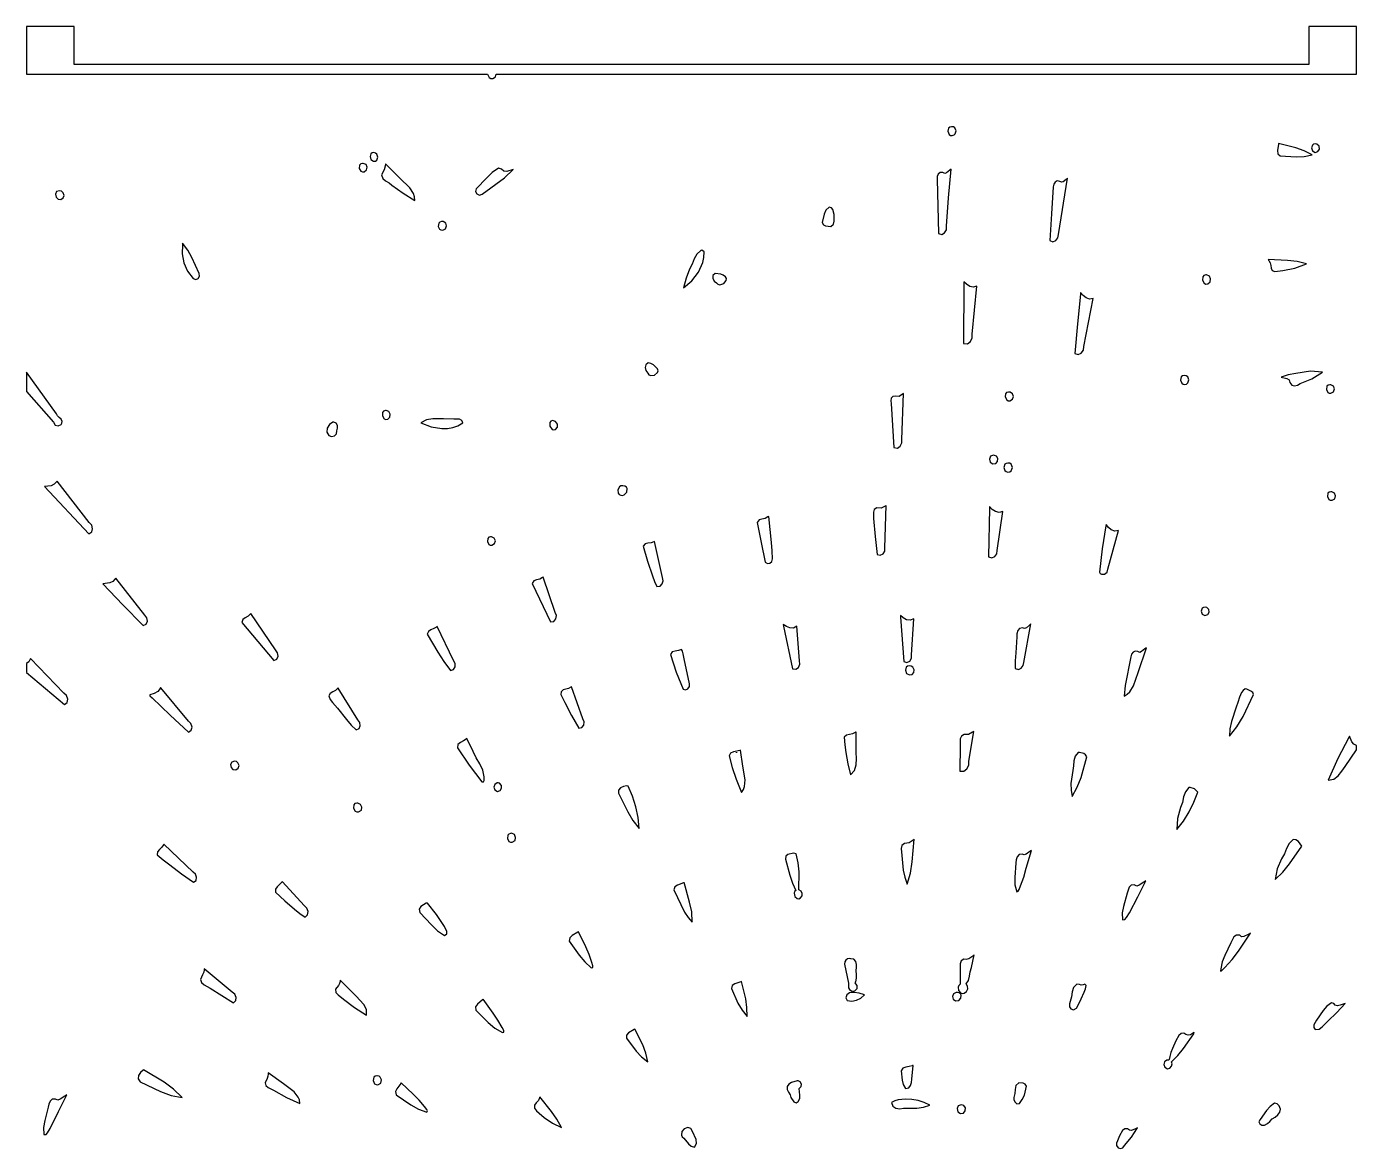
# Model space of a CAD drawing. Extents: x 0 to 14, y 0 to 21.
# Drawn here: x 0 to 14, y 9.19 to 21 of the extents above; entities that cross this region are included whole.
import ezdxf

# ---------------------------------------------------------------- set-up
doc = ezdxf.new("R2010")
doc.units = 0
doc.layers.add('Layer_1', color=7, linetype='CONTINUOUS')

msp = doc.modelspace()

# ---------------------------------------------------------------- linework, layer by layer
at = {"layer": 'Layer_1', "color": 7}
for points in [[(0.000028, 20.999986), (0.000028, 20.500032), (4.853376, 20.500032), (4.869995, 20.463613), (4.886288, 20.453364), (4.906744, 20.45285), (4.935795, 20.471173), (4.942727, 20.500032), (14.000028, 20.500032), (14.000028, 20.999986), (13.500072, 20.999986), (13.500072, 20.600023), (0.500041, 20.600023), (0.500041, 20.999986), (0.000028, 20.999986), (0.000028, 20.999986)], [(9.737485, 19.946281), (9.718251, 19.943142), (9.705535, 19.932386), (9.698189, 19.89841), (9.712502, 19.865121), (9.72686, 19.855226), (9.745528, 19.853292), (9.763947, 19.859034), (9.776506, 19.870871), (9.784666, 19.904), (9.771246, 19.935021), (9.756831, 19.944225), (9.737485, 19.946281), (9.737485, 19.946281)], [(13.178818, 19.770499), (13.178254, 19.763443), (13.178254, 19.762456), (13.167956, 19.694209), (13.1719, 19.662069), (13.197134, 19.639867), (13.36602, 19.629734), (13.450218, 19.633835), (13.533064, 19.650614), (13.449122, 19.692711), (13.361088, 19.724959), (13.178846, 19.770505), (13.178846, 19.770505), (13.178818, 19.770499)], [(13.567862, 19.765264), (13.549834, 19.762665), (13.537143, 19.75337), (13.527222, 19.72312), (13.536985, 19.69137), (13.565322, 19.674975), (13.595388, 19.684271), (13.610548, 19.710532), (13.608033, 19.740898), (13.585077, 19.762506), (13.567862, 19.765272), (13.567862, 19.765264)], [(3.655963, 19.673321), (3.638043, 19.670844), (3.62553, 19.661859), (3.615933, 19.632343), (3.625582, 19.60073), (3.652887, 19.582976), (3.672842, 19.584709), (3.686995, 19.593741), (3.698314, 19.624566), (3.687689, 19.657183), (3.674411, 19.668454), (3.655963, 19.673321), (3.655963, 19.673321)], [(3.545106, 19.560322), (3.535031, 19.559504), (3.517229, 19.553919), (3.506243, 19.541571), (3.502575, 19.507067), (3.519735, 19.476953), (3.534785, 19.470093), (3.553432, 19.47219), (3.579861, 19.491149), (3.585856, 19.520625), (3.573557, 19.547919), (3.545106, 19.560331), (3.545106, 19.560322)], [(3.780113, 19.557015), (3.778702, 19.550069), (3.777573, 19.544225), (3.763592, 19.49078), (3.737102, 19.440265), (3.750106, 19.402594), (3.779859, 19.376828), (3.815644, 19.35522), (3.846745, 19.330023), (3.963779, 19.245151), (4.087396, 19.17028), (4.084955, 19.207761), (4.074472, 19.241921), (4.035693, 19.302293), (3.931073, 19.40532), (3.780169, 19.557015), (3.780169, 19.557015), (3.780113, 19.557015)], [(4.96697, 19.50983), (4.902878, 19.463523), (4.845265, 19.408313), (4.73425, 19.293035), (4.727497, 19.264212), (4.741594, 19.238998), (4.767238, 19.226939), (4.795125, 19.237584), (5.03174, 19.407468), (5.12287, 19.497153), (5.056967, 19.476043), (5.025115, 19.476895), (4.99968, 19.499072), (4.96697, 19.509819), (4.96697, 19.50983)], [(9.733562, 19.498033), (9.720157, 19.48723), (9.685828, 19.459264), (9.665971, 19.454401), (9.644916, 19.462702), (9.616883, 19.462892), (9.596081, 19.446563), (9.585064, 19.42083), (9.586383, 19.392807), (9.598999, 18.821693), (9.634607, 18.812538), (9.665025, 18.829831), (9.683843, 18.862471), (9.684653, 18.899358), (9.70571, 19.199046), (9.733562, 19.498033), (9.733562, 19.498033)], [(10.957306, 19.40295), (10.942828, 19.390106), (10.914211, 19.365343), (10.897259, 19.36164), (10.878312, 19.368389), (10.850947, 19.375139), (10.828214, 19.363543), (10.813181, 19.340479), (10.808914, 19.312825), (10.789715, 19.030958), (10.772338, 18.748987), (10.804966, 18.736126), (10.83594, 18.748201), (10.858305, 18.776061), (10.865104, 18.810557), (10.957306, 19.40295), (10.957306, 19.40295)], [(0.34575, 19.272586), (0.315949, 19.262717), (0.304338, 19.235527), (0.310321, 19.204473), (0.333304, 19.183014), (0.362026, 19.181114), (0.38426, 19.197437), (0.39409, 19.223636), (0.3856, 19.251365), (0.36867, 19.267677), (0.34575, 19.272586), (0.34575, 19.272586)], [(8.448012, 19.098071), (8.415039, 19.06692), (8.398203, 19.025452), (8.376356, 18.9364), (8.388436, 18.912991), (8.411951, 18.901635), (8.466469, 18.897484), (8.493263, 18.919459), (8.501493, 18.952289), (8.500533, 19.023934), (8.489534, 19.074472), (8.47307, 19.092561), (8.448012, 19.098071), (8.448012, 19.098071)], [(4.377464, 18.948583), (4.367982, 18.948583), (4.351112, 18.942207), (4.339991, 18.929961), (4.334051, 18.896848), (4.348273, 18.867223), (4.362354, 18.859337), (4.380766, 18.859065), (4.409305, 18.873051), (4.420884, 18.901822), (4.413921, 18.931249), (4.386834, 18.947203), (4.377464, 18.948642), (4.377464, 18.948583)], [(1.642392, 18.719441), (1.640981, 18.702356), (1.638325, 18.606547), (1.656881, 18.512177), (1.695349, 18.424234), (1.752431, 18.347704), (1.780334, 18.339622), (1.805436, 18.350125), (1.819895, 18.372963), (1.815874, 18.401888), (1.740803, 18.569071), (1.697362, 18.648044), (1.642364, 18.719441), (1.642392, 18.719441)], [(7.107118, 18.645248), (7.097155, 18.644796), (7.054877, 18.605299), (7.027792, 18.554248), (7.005882, 18.499165), (6.97913, 18.447571), (6.942804, 18.350586), (6.917126, 18.250182), (7.002171, 18.324353), (7.072856, 18.413708), (7.119389, 18.515723), (7.13054, 18.570689), (7.131981, 18.627874), (7.107118, 18.645237), (7.107118, 18.645248)], [(13.072533, 18.549117), (13.075751, 18.542832), (13.078008, 18.538204), (13.092492, 18.514376), (13.097972, 18.48692), (13.102579, 18.458964), (13.114443, 18.433638), (13.140005, 18.423559), (13.168693, 18.424202), (13.226881, 18.431888), (13.353369, 18.457368), (13.473825, 18.50305), (13.375627, 18.528069), (13.275169, 18.539697), (13.072533, 18.549132), (13.072533, 18.549117)], [(7.249612, 18.400841), (7.225255, 18.380754), (7.223054, 18.351101), (7.23711, 18.321526), (7.261521, 18.301676), (7.278342, 18.287304), (7.298628, 18.282289), (7.339979, 18.294545), (7.366344, 18.326875), (7.367897, 18.346952), (7.358493, 18.367711), (7.334777, 18.384321), (7.307365, 18.393886), (7.249612, 18.400841), (7.249612, 18.400841)], [(12.423479, 18.386509), (12.41329, 18.386114), (12.393421, 18.380547), (12.381617, 18.367663), (12.378955, 18.331042), (12.398808, 18.298447), (12.415149, 18.290596), (12.434683, 18.292075), (12.460039, 18.314099), (12.465297, 18.345037), (12.452447, 18.373099), (12.423479, 18.386498), (12.423479, 18.386509)], [(9.867392, 18.31441), (9.867392, 18.297928), (9.863638, 17.663202), (9.904405, 17.662364), (9.936508, 17.685435), (9.954832, 17.722345), (9.95426, 17.763027), (10.004157, 18.268162), (9.966337, 18.25701), (9.929435, 18.265838), (9.895703, 18.287389), (9.867392, 18.31441), (9.867392, 18.31441)], [(11.096893, 18.199701), (11.095482, 18.182889), (11.064558, 17.870642), (11.036046, 17.558196), (11.071919, 17.547341), (11.103998, 17.562774), (11.125779, 17.594205), (11.13076, 17.631342), (11.227985, 18.138572), (11.189024, 18.131148), (11.153341, 18.144187), (11.122214, 18.169701), (11.096921, 18.199701), (11.096921, 18.199701), (11.096893, 18.199701)], [(0.000028, 17.361357), (0.000028, 17.158456), (0.281714, 16.835001), (0.299957, 16.806359), (0.33262, 16.799158), (0.362732, 16.81229), (0.371529, 16.826135), (0.373324, 16.844648), (0.363292, 16.867511), (0.344611, 16.884659), (0.325703, 16.901757), (0.314988, 16.924466), (0.000028, 17.361357), (0.000028, 17.361357)], [(6.544508, 17.459751), (6.518005, 17.441389), (6.511872, 17.411724), (6.520667, 17.379296), (6.538948, 17.352648), (6.552333, 17.33536), (6.570716, 17.326794), (6.612223, 17.331543), (6.642973, 17.358323), (6.647908, 17.377297), (6.642467, 17.398565), (6.598504, 17.439211), (6.573474, 17.454879), (6.544508, 17.459751), (6.544508, 17.459751)], [(13.516328, 17.373097), (13.360672, 17.348458), (13.28316, 17.333204), (13.207746, 17.309324), (13.268184, 17.296781), (13.292328, 17.281397), (13.300682, 17.252659), (13.319274, 17.227027), (13.348688, 17.220086), (13.381192, 17.22669), (13.409055, 17.241689), (13.532273, 17.291731), (13.643723, 17.363948), (13.516328, 17.373097), (13.516328, 17.373097)], [(12.188896, 17.327679), (12.169659, 17.324069), (12.156719, 17.313227), (12.148485, 17.279544), (12.161698, 17.246033), (12.175567, 17.235405), (12.193863, 17.232096), (12.213034, 17.237356), (12.226527, 17.248918), (12.236528, 17.282164), (12.223954, 17.314273), (12.20923, 17.324412), (12.188896, 17.327679), (12.188896, 17.327679)], [(13.729321, 17.230719), (13.718963, 17.230268), (13.701179, 17.225242), (13.689674, 17.213675), (13.683996, 17.180417), (13.698913, 17.149499), (13.713152, 17.140855), (13.731409, 17.139923), (13.760608, 17.156797), (13.768892, 17.186894), (13.75794, 17.216202), (13.729434, 17.230708), (13.729434, 17.230708), (13.729321, 17.230719)], [(9.232448, 17.138447), (9.220708, 17.129627), (9.186347, 17.107131), (9.144875, 17.110388), (9.118385, 17.106805), (9.103388, 17.08735), (9.098107, 17.060273), (9.100764, 17.033827), (9.130792, 16.568931), (9.16783, 16.563473), (9.197142, 16.583535), (9.213882, 16.617903), (9.213201, 16.655361), (9.232448, 17.138447), (9.232448, 17.138447)], [(10.345138, 17.152778), (10.336248, 17.152496), (10.317757, 17.147565), (10.306184, 17.135784), (10.301623, 17.101726), (10.318234, 17.070439), (10.333125, 17.062121), (10.351685, 17.062041), (10.378938, 17.07728), (10.388395, 17.105643), (10.380062, 17.134515), (10.353943, 17.151282), (10.345194, 17.152608), (10.345194, 17.152608), (10.345138, 17.152778)], [(3.786942, 16.95941), (3.777573, 16.958592), (3.758516, 16.952269), (3.747365, 16.938663), (3.745632, 16.901323), (3.766071, 16.870018), (3.782636, 16.863955), (3.80238, 16.868193), (3.82357, 16.890292), (3.826824, 16.92056), (3.813997, 16.947452), (3.786942, 16.959419), (3.786942, 16.95941)], [(3.232799, 16.836158), (3.22326, 16.835453), (3.18944, 16.810133), (3.166061, 16.773095), (3.161276, 16.732427), (3.183241, 16.696218), (3.211512, 16.68415), (3.2405, 16.691932), (3.261588, 16.713776), (3.266158, 16.743897), (3.273038, 16.772194), (3.271418, 16.802285), (3.258827, 16.826249), (3.232799, 16.83617), (3.232799, 16.836158)], [(4.388217, 16.872706), (4.277755, 16.872424), (4.209927, 16.861237), (4.149908, 16.828327), (4.257892, 16.787883), (4.372917, 16.768845), (4.430524, 16.769931), (4.486835, 16.779463), (4.540834, 16.798471), (4.591502, 16.827988), (4.581494, 16.855206), (4.557286, 16.866325), (4.498622, 16.869274), (4.388217, 16.872692), (4.388217, 16.872706)], [(5.538301, 16.85402), (5.518674, 16.846125), (5.507835, 16.83141), (5.508399, 16.792814), (5.53176, 16.760815), (5.549416, 16.754347), (5.569684, 16.757997), (5.589601, 16.783199), (5.587626, 16.816103), (5.568834, 16.843959), (5.538301, 16.85402), (5.538301, 16.85402)], [(10.17778, 16.490383), (10.147344, 16.478052), (10.136942, 16.448664), (10.145379, 16.416737), (10.171458, 16.396786), (10.202334, 16.400246), (10.222248, 16.422582), (10.226398, 16.452677), (10.209982, 16.479413), (10.17778, 16.490383), (10.17778, 16.490383)], [(10.32987, 16.406046), (10.311117, 16.403066), (10.298125, 16.392961), (10.288679, 16.36056), (10.30004, 16.327213), (10.313057, 16.315927), (10.330716, 16.311293), (10.352015, 16.314261), (10.367108, 16.324899), (10.37886, 16.358916), (10.366328, 16.39281), (10.351067, 16.403293), (10.32987, 16.406046), (10.32987, 16.406046)], [(0.320407, 16.214829), (0.31544, 16.209868), (0.314875, 16.209332), (0.290619, 16.183696), (0.259193, 16.167973), (0.187932, 16.158402), (0.653542, 15.660542), (0.685514, 15.680433), (0.694986, 15.714897), (0.685451, 15.752102), (0.6604, 15.780213), (0.320407, 16.214846), (0.320407, 16.214829)], [(6.275888, 16.167481), (6.257458, 16.165103), (6.242218, 16.15548), (6.224009, 16.123234), (6.22666, 16.088224), (6.237495, 16.075145), (6.255568, 16.06793), (6.27491, 16.065983), (6.292758, 16.072265), (6.319026, 16.101048), (6.324466, 16.137347), (6.31628, 16.153023), (6.299172, 16.16423), (6.275888, 16.167481), (6.275888, 16.167481)], [(13.74013, 16.103814), (13.730026, 16.103814), (13.711663, 16.099124), (13.699956, 16.087473), (13.694671, 16.053478), (13.7105, 16.022218), (13.725185, 16.013984), (13.743771, 16.014079), (13.773106, 16.031093), (13.780527, 16.060473), (13.768659, 16.089105), (13.74013, 16.103871), (13.74013, 16.103814)], [(9.050669, 15.960279), (9.044658, 15.956585), (9.039183, 15.953223), (8.99795, 15.931247), (8.950791, 15.934481), (8.924258, 15.918464), (8.915206, 15.889426), (8.917658, 15.824129), (8.933589, 15.632851), (8.955617, 15.443846), (8.987854, 15.434901), (9.016344, 15.450022), (9.034388, 15.479308), (9.035288, 15.512858), (9.050669, 15.960279), (9.050669, 15.960279)], [(7.813012, 15.843806), (7.806944, 15.840278), (7.803981, 15.838556), (7.775733, 15.822761), (7.741959, 15.81683), (7.711291, 15.807306), (7.692362, 15.780735), (7.731725, 15.570931), (7.777311, 15.36308), (7.799752, 15.347838), (7.824826, 15.352446), (7.845418, 15.370776), (7.854414, 15.396704), (7.849736, 15.483355), (7.842222, 15.570225), (7.813012, 15.843794), (7.813012, 15.843806)], [(10.138805, 15.947105), (10.138805, 15.929686), (10.127573, 15.418655), (10.161547, 15.408335), (10.192272, 15.422559), (10.213218, 15.451933), (10.217856, 15.48706), (10.277376, 15.895069), (10.237905, 15.88419), (10.200428, 15.894543), (10.166783, 15.918167), (10.138805, 15.947105), (10.138805, 15.947105)], [(11.364835, 15.759912), (11.362295, 15.743761), (11.324604, 15.501949), (11.295211, 15.259022), (11.304093, 15.243624), (11.3172, 15.235413), (11.348886, 15.237124), (11.375868, 15.257294), (11.383744, 15.289064), (11.494206, 15.697349), (11.455295, 15.690328), (11.419667, 15.703367), (11.388966, 15.729039), (11.364835, 15.759912), (11.364835, 15.759912)], [(4.895257, 15.630708), (4.885295, 15.630257), (4.867572, 15.625074), (4.856264, 15.613457), (4.851213, 15.580455), (4.866773, 15.550319), (4.881229, 15.542284), (4.899575, 15.542116), (4.927599, 15.559205), (4.934807, 15.588529), (4.92332, 15.616793), (4.895257, 15.630697), (4.895257, 15.630708)], [(6.611648, 15.580382), (6.60496, 15.578068), (6.604113, 15.577729), (6.574569, 15.56718), (6.541199, 15.563463), (6.511077, 15.55485), (6.49128, 15.529608), (6.53766, 15.373432), (6.590115, 15.218887), (6.610692, 15.16068), (6.63527, 15.106438), (6.669363, 15.109271), (6.692025, 15.133152), (6.700739, 15.167213), (6.692985, 15.200587), (6.611676, 15.580374), (6.611676, 15.580374), (6.611648, 15.580382)], [(0.937994, 15.194144), (0.933252, 15.188909), (0.932406, 15.187978), (0.907995, 15.160024), (0.875422, 15.143595), (0.801398, 15.135281), (1.013234, 14.915107), (1.227526, 14.69734), (1.259513, 14.711785), (1.272138, 14.742733), (1.266824, 14.778008), (1.244995, 14.805434), (0.93805, 15.19415), (0.93805, 15.19415), (0.937994, 15.194144)], [(5.439325, 15.203847), (5.432975, 15.20065), (5.432129, 15.200198), (5.403159, 15.185519), (5.369366, 15.177678), (5.339685, 15.165277), (5.32305, 15.136918), (5.516231, 14.733978), (5.55126, 14.739442), (5.572481, 14.765725), (5.578108, 14.801297), (5.566354, 14.83463), (5.439297, 15.203836), (5.439325, 15.203847)], [(12.408069, 14.889322), (12.389942, 14.887189), (12.377169, 14.878128), (12.367154, 14.847947), (12.376962, 14.816225), (12.405529, 14.80041), (12.434732, 14.810231), (12.449627, 14.835876), (12.447185, 14.865202), (12.424382, 14.886071), (12.408069, 14.889322), (12.408069, 14.889322)], [(2.361382, 14.821744), (2.356245, 14.816949), (2.355398, 14.816187), (2.331704, 14.793762), (2.301353, 14.77751), (2.275277, 14.758313), (2.26441, 14.727055), (2.602286, 14.326156), (2.634451, 14.342023), (2.647386, 14.373718), (2.642625, 14.409785), (2.621703, 14.438768), (2.36141, 14.821752), (2.36141, 14.821752), (2.361382, 14.821744)], [(7.965468, 14.706097), (7.969052, 14.689342), (8.063428, 14.23933), (8.09839, 14.235535), (8.12534, 14.255396), (8.13958, 14.28817), (8.13641, 14.323113), (8.110615, 14.689285), (8.075573, 14.669529), (8.036909, 14.66998), (7.998811, 14.684287), (7.965468, 14.706097), (7.965468, 14.706097)], [(9.198779, 14.80168), (9.199908, 14.785199), (9.234283, 14.315838), (9.268097, 14.306208), (9.297698, 14.321747), (9.31642, 14.352177), (9.317595, 14.38722), (9.340681, 14.76596), (9.303221, 14.751914), (9.265013, 14.757514), (9.229171, 14.776267), (9.198808, 14.80168), (9.198808, 14.80168), (9.198779, 14.80168)], [(10.573343, 14.713486), (10.558667, 14.700916), (10.525644, 14.671299), (10.506236, 14.664345), (10.48464, 14.67082), (10.453029, 14.666285), (10.434038, 14.642705), (10.425038, 14.610031), (10.423398, 14.578217), (10.412959, 14.409181), (10.40744, 14.324967), (10.408976, 14.242305), (10.441413, 14.232124), (10.471277, 14.245529), (10.492146, 14.273527), (10.497594, 14.307128), (10.573343, 14.713486), (10.573343, 14.713486)], [(4.322233, 14.684601), (4.316391, 14.680799), (4.315827, 14.680347), (4.315545, 14.680347), (4.288475, 14.663773), (4.256426, 14.651463), (4.229701, 14.63473), (4.218601, 14.604884), (4.271991, 14.509737), (4.330926, 14.416535), (4.394348, 14.316164), (4.461962, 14.221623), (4.49415, 14.233116), (4.510257, 14.261882), (4.510499, 14.297005), (4.495094, 14.32757), (4.322233, 14.684589), (4.322233, 14.684601)], [(6.894237, 14.442894), (6.893391, 14.442555), (6.863061, 14.43133), (6.828317, 14.427439), (6.797776, 14.417973), (6.78005, 14.390023), (6.839963, 14.205676), (6.911792, 14.026331), (6.93848, 14.017915), (6.962588, 14.029244), (6.97778, 14.052842), (6.977719, 14.081232), (6.923701, 14.344218), (6.912508, 14.399588), (6.906021, 14.426067), (6.894266, 14.442886), (6.894266, 14.442886), (6.894237, 14.442894)], [(11.790539, 14.462791), (11.772787, 14.45006), (11.737368, 14.422459), (11.719034, 14.413699), (11.699071, 14.421617), (11.671964, 14.427187), (11.648161, 14.416555), (11.631392, 14.395073), (11.625382, 14.368094), (11.565015, 14.066192), (11.55477, 13.952917), (11.588156, 13.972115), (11.614887, 13.997188), (11.653093, 14.060078), (11.701441, 14.202672), (11.790539, 14.462791), (11.790539, 14.462791)], [(0.042362, 14.347808), (0.038552, 14.341966), (0.037423, 14.340357), (0.022288, 14.315401), (0, 14.294936), (0, 14.200623), (0.398159, 13.863941), (0.427622, 13.887016), (0.433373, 13.922101), (0.420106, 13.95794), (0.392515, 13.983281), (0.042333, 14.347799), (0.042362, 14.347808)], [(9.292308, 14.270253), (9.273638, 14.266932), (9.260854, 14.256802), (9.251939, 14.22489), (9.263562, 14.192067), (9.293719, 14.175884), (9.322082, 14.182043), (9.340007, 14.203155), (9.34384, 14.230724), (9.329928, 14.256252), (9.312772, 14.267621), (9.292336, 14.270253), (9.292308, 14.270253)], [(1.411365, 14.040341), (1.407019, 14.034883), (1.406172, 14.033613), (1.406172, 14.033613), (1.381192, 14.002732), (1.34366, 13.981359), (1.296815, 13.967156), (1.296634, 13.954624), (1.320941, 13.934395), (1.510425, 13.751491), (1.702872, 13.571807), (1.73382, 13.592835), (1.741727, 13.62741), (1.730701, 13.663976), (1.704848, 13.690978), (1.411591, 14.040338), (1.411365, 14.040341)], [(3.278378, 14.037519), (3.273157, 14.032777), (3.27231, 14.031902), (3.250948, 14.010484), (3.222953, 13.996486), (3.197376, 13.981069), (3.183269, 13.955395), (3.194829, 13.917766), (3.219425, 13.886468), (3.272621, 13.825637), (3.367165, 13.706253), (3.416504, 13.648551), (3.470176, 13.596939), (3.501067, 13.611287), (3.512855, 13.641677), (3.507911, 13.67668), (3.488605, 13.704866), (3.278519, 14.037524), (3.278519, 14.037524), (3.278378, 14.037519)], [(5.736872, 14.051971), (5.730748, 14.04872), (5.729619, 14.048184), (5.704883, 14.033743), (5.676067, 14.026525), (5.648204, 14.017416), (5.626326, 13.997305), (5.625803, 13.968429), (5.638377, 13.9408), (5.667276, 13.885906), (5.735542, 13.747965), (5.812508, 13.616691), (5.845959, 13.622223), (5.864871, 13.648575), (5.868431, 13.683611), (5.855829, 13.715195), (5.7369, 14.051985), (5.7369, 14.051985), (5.736872, 14.051971)], [(5.692987, 14.012714), (5.692987, 14.012714), (5.692987, 14.012714)], [(12.830217, 14.028202), (12.806337, 14.012638), (12.789004, 13.992361), (12.767589, 13.942258), (12.753196, 13.887075), (12.733048, 13.835995), (12.68331, 13.686376), (12.668322, 13.609109), (12.663226, 13.530399), (12.741839, 13.630535), (12.807075, 13.739654), (12.91621, 13.969664), (12.908437, 13.991881), (12.889219, 14.004766), (12.846163, 14.026385), (12.830217, 14.028219), (12.830217, 14.028202)], [(9.971419, 13.581388), (9.958239, 13.573009), (9.917832, 13.548787), (9.872133, 13.547654), (9.842151, 13.532521), (9.829465, 13.502533), (9.82805, 13.433112), (9.82472, 13.161693), (9.867126, 13.161802), (9.899953, 13.186405), (9.91916, 13.22511), (9.920704, 13.267526), (9.971419, 13.581388), (9.971419, 13.581388)], [(4.633666, 13.506258), (4.627936, 13.502123), (4.62709, 13.501474), (4.599092, 13.482061), (4.566722, 13.465317), (4.541635, 13.443735), (4.53548, 13.409806), (4.658529, 13.225235), (4.793855, 13.050029), (4.809336, 13.05086), (4.815491, 13.065272), (4.817166, 13.101788), (4.801748, 13.17344), (4.770381, 13.239665), (4.733712, 13.304145), (4.702387, 13.37056), (4.633778, 13.506269), (4.633778, 13.506269), (4.633666, 13.506258)], [(8.732943, 13.574939), (8.72665, 13.571742), (8.722783, 13.569823), (8.694715, 13.555105), (8.661852, 13.550276), (8.630851, 13.543066), (8.60837, 13.521204), (8.613726, 13.439742), (8.626066, 13.35788), (8.64562, 13.239504), (8.673451, 13.122842), (8.715398, 13.171104), (8.73325, 13.231354), (8.73628, 13.296728), (8.733762, 13.36036), (8.732915, 13.574948), (8.732943, 13.574939)], [(13.926594, 13.532936), (13.919002, 13.517778), (13.805757, 13.296081), (13.702482, 13.06975), (13.761743, 13.080205), (13.809479, 13.114847), (13.848103, 13.162935), (13.880028, 13.213726), (14.000028, 13.386367), (14.000028, 13.433222), (13.972588, 13.44803), (13.951363, 13.472397), (13.926594, 13.532936), (13.926594, 13.532936)], [(7.515973, 13.382676), (7.509228, 13.380531), (7.508099, 13.380192), (7.441819, 13.365692), (7.412071, 13.352869), (7.395097, 13.324685), (7.429006, 13.200691), (7.468588, 13.07752), (7.525738, 12.939827), (7.546382, 12.970153), (7.558588, 13.00282), (7.563852, 13.07274), (7.541006, 13.21389), (7.516001, 13.382673), (7.516001, 13.382673), (7.515973, 13.382676)], [(7.472652, 13.361729), (7.473371, 13.356357), (7.472652, 13.361729), (7.472652, 13.361729)], [(11.084193, 13.358698), (11.070929, 13.358105), (11.038594, 13.319773), (11.026814, 13.270749), (11.022649, 13.217985), (11.013158, 13.168432), (10.995304, 13.031593), (10.996517, 12.962762), (11.007739, 12.894643), (11.060353, 12.993374), (11.102643, 13.096973), (11.161437, 13.312464), (11.149602, 13.333308), (11.130975, 13.347584), (11.084193, 13.358712), (11.084193, 13.358698)], [(2.188125, 13.267803), (2.159836, 13.257998), (2.147863, 13.232599), (2.152141, 13.203153), (2.172603, 13.181206), (2.202622, 13.176086), (2.226575, 13.193121), (2.236742, 13.221465), (2.225407, 13.250274), (2.208925, 13.263661), (2.188125, 13.267803), (2.188125, 13.267803)], [(4.953423, 13.039324), (4.928242, 13.024166), (4.920548, 12.994675), (4.930131, 12.965074), (4.956782, 12.949586), (4.986272, 12.957855), (5.001465, 12.982835), (4.999882, 13.012578), (4.979049, 13.035133), (4.963132, 13.039101), (4.953423, 13.039383), (4.953423, 13.039324)], [(6.315682, 13.008895), (6.283661, 13.001446), (6.25209, 12.98651), (6.231346, 12.963019), (6.231805, 12.929906), (6.328474, 12.735814), (6.383007, 12.642529), (6.450584, 12.557836), (6.440146, 12.673669), (6.415592, 12.787497), (6.379508, 12.898198), (6.334478, 13.00465), (6.315682, 13.008895), (6.315682, 13.008895)], [(12.250081, 12.991146), (12.236732, 12.99061), (12.20044, 12.945795), (12.181346, 12.891467), (12.167501, 12.834043), (12.146957, 12.779936), (12.116985, 12.665786), (12.110551, 12.54815), (12.180151, 12.637732), (12.239657, 12.734783), (12.289347, 12.83691), (12.329499, 12.941717), (12.295653, 12.975909), (12.250081, 12.991163), (12.250081, 12.991146)], [(3.486094, 12.827214), (3.47568, 12.827214), (3.456763, 12.821411), (3.445301, 12.8089), (3.442007, 12.77379), (3.46034, 12.741951), (3.475911, 12.733531), (3.494842, 12.733454), (3.524912, 12.753202), (3.530907, 12.78381), (3.516682, 12.812707), (3.486094, 12.827324), (3.486094, 12.827214)], [(5.104836, 12.509107), (5.094139, 12.508233), (5.076345, 12.501562), (5.065302, 12.488701), (5.061472, 12.453956), (5.078661, 12.423088), (5.093891, 12.415074), (5.112879, 12.41519), (5.142158, 12.434385), (5.148714, 12.465841), (5.135342, 12.495453), (5.104836, 12.509116), (5.104836, 12.509107)], [(1.445824, 12.393631), (1.441732, 12.387899), (1.441168, 12.387193), (1.42294, 12.361398), (1.397494, 12.339217), (1.377446, 12.315158), (1.37541, 12.283728), (1.438437, 12.228171), (1.506587, 12.176463), (1.63019, 12.080941), (1.756608, 11.993019), (1.783612, 12.013534), (1.789448, 12.045676), (1.777805, 12.078471), (1.752374, 12.100946), (1.445796, 12.393642), (1.445824, 12.393631)], [(9.345789, 12.446051), (9.332214, 12.436128), (9.291458, 12.407667), (9.242637, 12.401347), (9.215082, 12.380688), (9.207066, 12.348089), (9.212665, 12.276551), (9.228984, 12.122346), (9.245994, 12.046864), (9.272185, 11.973879), (9.304879, 12.089194), (9.321581, 12.207603), (9.345789, 12.446051), (9.345789, 12.446051)], [(10.581104, 12.329524), (10.563521, 12.317563), (10.52492, 12.290333), (10.503514, 12.283683), (10.480689, 12.289891), (10.44845, 12.286178), (10.428323, 12.262924), (10.418229, 12.23014), (10.416088, 12.197839), (10.404267, 12.043953), (10.404909, 11.967357), (10.423624, 11.893843), (10.439215, 11.901345), (10.448533, 11.91809), (10.464405, 11.954642), (10.497955, 12.04696), (10.524924, 12.141338), (10.581104, 12.329524), (10.581104, 12.329524)], [(13.332658, 12.443736), (13.292087, 12.400889), (13.265206, 12.348375), (13.241987, 12.29305), (13.212403, 12.24177), (13.166746, 12.135328), (13.144161, 12.021947), (13.226268, 12.099423), (13.297034, 12.18706), (13.42565, 12.372851), (13.389822, 12.424231), (13.362991, 12.440051), (13.332658, 12.443736), (13.332658, 12.443736)], [(8.074011, 12.300088), (8.014081, 12.286154), (7.992675, 12.267249), (7.989626, 12.237141), (8.03565, 12.068414), (8.063548, 11.985829), (8.099157, 11.908064), (8.085808, 11.895667), (8.080313, 11.8796), (8.088235, 11.845194), (8.113619, 11.822325), (8.129952, 11.820678), (8.147163, 11.828469), (8.164948, 11.849126), (8.166463, 11.876484), (8.153961, 11.901083), (8.129693, 11.913466), (8.132586, 12.104134), (8.121692, 12.198769), (8.100596, 12.291105), (8.074011, 12.300088), (8.074011, 12.300088)], [(2.690453, 12.00111), (2.685994, 11.995652), (2.685429, 11.994834), (2.638344, 11.946635), (2.619631, 11.920427), (2.619812, 11.887787), (2.718308, 11.797564), (2.821291, 11.711124), (2.87552, 11.666211), (2.931104, 11.627558), (2.958712, 11.650434), (2.963563, 11.684484), (2.950554, 11.719218), (2.924584, 11.744141), (2.690481, 12.001119), (2.690481, 12.001119), (2.690453, 12.00111)], [(6.923955, 11.992071), (6.917662, 11.988983), (6.916251, 11.988278), (6.851177, 11.962837), (6.823453, 11.944617), (6.812393, 11.912927), (6.926608, 11.678494), (6.964193, 11.624077), (7.008086, 11.574591), (7.002164, 11.681316), (6.980647, 11.785738), (6.923955, 11.992082), (6.923955, 11.992082), (6.923955, 11.992071)], [(11.78354, 12.009873), (11.761103, 11.995819), (11.713009, 11.962712), (11.687725, 11.954191), (11.661422, 11.965336), (11.62896, 11.963641), (11.606551, 11.941278), (11.586097, 11.877308), (11.547411, 11.740134), (11.535186, 11.670358), (11.536793, 11.599274), (11.563101, 11.601975), (11.580929, 11.621705), (11.610396, 11.670436), (11.69754, 11.839821), (11.78354, 12.009873), (11.78354, 12.009873)], [(4.210558, 11.775276), (4.207228, 11.774401), (4.148998, 11.737772), (4.132925, 11.70998), (4.139325, 11.677003), (4.26206, 11.544996), (4.326305, 11.482522), (4.400014, 11.43353), (4.422501, 11.449729), (4.425096, 11.475422), (4.400014, 11.52663), (4.316275, 11.654184), (4.221508, 11.773024), (4.210558, 11.775282), (4.210558, 11.775276)], [(5.809403, 11.473431), (5.803731, 11.469296), (5.80232, 11.468365), (5.742407, 11.431836), (5.71821, 11.409299), (5.712912, 11.375319), (5.818219, 11.225194), (5.876698, 11.15494), (5.944926, 11.094367), (5.960377, 11.097577), (5.962146, 11.112613), (5.952038, 11.147667), (5.923454, 11.231923), (5.886662, 11.312905), (5.809432, 11.473437), (5.809403, 11.473431)], [(12.885674, 11.457776), (12.861713, 11.445485), (12.815203, 11.42122), (12.791586, 11.418852), (12.771318, 11.435012), (12.73793, 11.437673), (12.711314, 11.418515), (12.676942, 11.357731), (12.614342, 11.223631), (12.588332, 11.1546), (12.573818, 11.081738), (12.569234, 11.057262), (12.579773, 11.060576), (12.615192, 11.095298), (12.690848, 11.179556), (12.759175, 11.26977), (12.885674, 11.457776), (12.885674, 11.457776)], [(9.976414, 11.229077), (9.961005, 11.217337), (9.918104, 11.187161), (9.892691, 11.182382), (9.865529, 11.185753), (9.837409, 11.166614), (9.82804, 11.135037), (9.829348, 11.064705), (9.828364, 10.991452), (9.829348, 10.920893), (9.814144, 10.90809), (9.806421, 10.891096), (9.810136, 10.853534), (9.833928, 10.826198), (9.851301, 10.821986), (9.87123, 10.827077), (9.896363, 10.843731), (9.907866, 10.871308), (9.90604, 10.900816), (9.891183, 10.923264), (9.916855, 10.961231), (9.928426, 11.005652), (9.935367, 11.052287), (9.947148, 11.096896), (9.976668, 11.229077), (9.976414, 11.229077)], [(1.870202, 11.084052), (1.868791, 11.077163), (1.867944, 11.072421), (1.865093, 11.045932), (1.853519, 11.020871), (1.830522, 10.969345), (1.842798, 10.937246), (1.869532, 10.914375), (1.932206, 10.87812), (2.177457, 10.723888), (2.203587, 10.747824), (2.207062, 10.781484), (2.192547, 10.814431), (2.164701, 10.836227), (1.870315, 11.084052), (1.870315, 11.084052), (1.870202, 11.084052)], [(8.66569, 11.190822), (8.643663, 11.186511), (8.625558, 11.174251), (8.613739, 11.155752), (8.610572, 11.132724), (8.652792, 10.93065), (8.654574, 10.898338), (8.654296, 10.881847), (8.66171, 10.865606), (8.688898, 10.84676), (8.721157, 10.851596), (8.744669, 10.873787), (8.745615, 10.907002), (8.729225, 10.926205), (8.723398, 10.934303), (8.729641, 10.945091), (8.737529, 10.982734), (8.735505, 11.021348), (8.732666, 11.060185), (8.738108, 11.098496), (8.737738, 11.129709), (8.72914, 11.160534), (8.710287, 11.18298), (8.679152, 11.189058), (8.66569, 11.190808), (8.66569, 11.190822)], [(3.302903, 10.961406), (3.300928, 10.954738), (3.299516, 10.950383), (3.29514, 10.927508), (3.283574, 10.907), (3.253345, 10.86715), (3.25721, 10.832621), (3.280096, 10.807726), (3.336629, 10.764458), (3.453317, 10.675139), (3.5768, 10.595511), (3.576714, 10.654508), (3.551072, 10.706385), (3.469188, 10.79312), (3.302931, 10.961406), (3.302931, 10.961406), (3.302903, 10.961406)], [(7.526923, 10.948675), (7.520319, 10.946079), (7.519755, 10.945797), (7.455013, 10.924474), (7.428759, 10.906587), (7.419904, 10.874688), (7.489324, 10.720288), (7.532458, 10.6476), (7.58571, 10.581772), (7.583892, 10.675086), (7.57161, 10.767455), (7.527008, 10.948661), (7.527008, 10.948661), (7.526923, 10.948675)], [(11.057749, 10.922547), (11.022191, 10.887339), (11.007242, 10.839769), (10.999738, 10.78792), (10.986516, 10.739873), (10.979613, 10.712675), (10.981136, 10.683312), (10.993703, 10.659961), (11.019931, 10.650798), (11.052087, 10.667884), (11.071479, 10.698722), (11.101014, 10.768372), (11.13469, 10.835865), (11.148996, 10.870531), (11.156132, 10.906616), (11.140814, 10.91938), (11.121683, 10.915529), (11.101764, 10.910061), (11.08408, 10.917972), (11.057749, 10.922547), (11.057749, 10.922547)], [(8.711325, 10.834076), (8.695295, 10.833681), (8.662637, 10.828309), (8.635429, 10.807712), (8.623683, 10.778877), (8.637411, 10.748794), (8.687423, 10.742022), (8.736453, 10.752048), (8.78152, 10.77533), (8.819642, 10.808326), (8.766161, 10.824624), (8.711325, 10.834068), (8.711325, 10.834076)], [(9.801183, 10.833681), (9.785209, 10.833681), (9.757598, 10.819103), (9.746269, 10.790778), (9.753324, 10.762174), (9.780863, 10.746754), (9.813964, 10.749697), (9.835977, 10.774316), (9.839295, 10.805895), (9.831565, 10.819694), (9.81631, 10.829713), (9.801183, 10.833738), (9.801183, 10.833681)], [(4.805849, 10.761362), (4.800967, 10.75629), (4.799838, 10.755133), (4.747253, 10.708927), (4.72771, 10.682447), (4.728323, 10.648253), (4.859962, 10.518005), (4.930741, 10.458793), (5.009444, 10.410901), (5.024246, 10.416877), (5.023189, 10.432162), (5.006538, 10.465138), (4.962642, 10.54317), (4.911407, 10.616553), (4.805821, 10.761362), (4.805849, 10.761362)], [(13.738691, 10.72432), (13.689364, 10.689829), (13.651039, 10.642441), (13.580533, 10.542476), (13.551814, 10.493022), (13.550359, 10.46647), (13.567438, 10.444358), (13.608478, 10.44687), (13.641331, 10.470691), (13.700704, 10.531229), (13.795029, 10.621273), (13.882455, 10.717925), (13.828247, 10.698236), (13.801468, 10.691684), (13.776621, 10.700509), (13.761138, 10.717645), (13.738691, 10.72432), (13.738691, 10.72432)], [(6.404046, 10.449043), (6.398147, 10.445075), (6.397583, 10.44468), (6.337727, 10.408991), (6.316267, 10.385089), (6.316331, 10.351194), (6.417949, 10.216373), (6.475355, 10.154853), (6.541347, 10.102266), (6.519421, 10.193354), (6.487393, 10.281242), (6.404017, 10.449035), (6.404046, 10.449043)], [(12.29329, 10.412608), (12.27455, 10.402302), (12.252977, 10.388957), (12.228308, 10.38502), (12.204295, 10.390715), (12.18469, 10.40627), (12.153584, 10.403101), (12.129555, 10.382409), (12.099883, 10.323147), (12.063596, 10.243535), (12.046527, 10.203452), (12.036919, 10.160426), (12.029902, 10.129771), (12.021381, 10.121421), (12.005169, 10.12151), (11.978978, 10.104155), (11.972361, 10.074817), (11.983523, 10.046336), (12.010672, 10.031552), (12.036078, 10.037667), (12.053796, 10.056237), (12.060274, 10.08089), (12.051961, 10.105251), (12.119502, 10.170923), (12.180852, 10.243043), (12.28773, 10.399378), (12.29329, 10.412608), (12.29329, 10.412608)], [(1.231618, 10.018158), (1.22809, 10.015843), (1.198401, 9.992818), (1.177713, 9.959469), (1.174044, 9.923605), (1.195409, 9.893034), (1.410638, 9.792828), (1.521076, 9.750885), (1.637594, 9.729267), (1.546998, 9.815651), (1.447052, 9.890659), (1.231618, 10.018161), (1.231618, 10.018158)], [(2.543189, 9.986574), (2.542342, 9.979629), (2.541778, 9.975164), (2.541102, 9.95131), (2.53275, 9.928832), (2.512229, 9.883001), (2.520011, 9.854154), (2.542522, 9.833791), (2.598533, 9.80412), (2.734695, 9.729541), (2.877143, 9.666263), (2.872175, 9.701835), (2.85921, 9.733216), (2.815826, 9.786084), (2.705044, 9.870984), (2.543161, 9.986574), (2.543189, 9.986574)], [(3.692398, 9.957305), (3.688334, 9.957023), (3.668674, 9.952998), (3.655798, 9.94149), (3.648752, 9.906521), (3.66391, 9.873114), (3.678789, 9.863559), (3.697986, 9.862269), (3.727637, 9.879829), (3.736012, 9.912507), (3.723977, 9.943809), (3.710577, 9.953791), (3.692398, 9.957243), (3.692398, 9.957243), (3.692398, 9.957305)], [(9.334302, 10.065893), (9.327586, 10.063579), (9.324058, 10.062365), (9.291763, 10.053194), (9.256011, 10.049091), (9.225121, 10.038396), (9.207415, 10.009448), (9.218965, 9.912016), (9.228759, 9.864754), (9.253841, 9.824517), (9.286748, 9.829769), (9.307354, 9.853817), (9.317742, 9.887152), (9.319994, 9.920263), (9.334302, 10.065893), (9.334302, 10.065893)], [(3.94493, 9.883828), (3.941064, 9.87793), (3.940217, 9.876434), (3.896713, 9.81993), (3.882178, 9.789628), (3.890885, 9.756213), (4.045035, 9.650606), (4.126017, 9.604959), (4.212646, 9.572989), (4.220346, 9.586241), (4.212964, 9.602285), (4.19004, 9.633568), (4.133443, 9.700464), (4.071253, 9.762148), (3.945015, 9.88382), (3.945015, 9.88382), (3.94493, 9.883828)], [(8.121424, 9.904995), (8.113324, 9.904544), (8.051818, 9.88426), (8.024047, 9.870118), (8.007604, 9.842421), (8.00865, 9.811787), (8.021394, 9.783901), (8.037191, 9.756542), (8.047397, 9.727491), (8.078477, 9.68299), (8.100714, 9.673214), (8.123061, 9.685268), (8.139028, 9.717869), (8.139335, 9.754372), (8.13277, 9.824562), (8.153444, 9.842632), (8.156794, 9.869146), (8.145295, 9.893473), (8.121424, 9.904984), (8.121424, 9.904995)], [(10.445552, 9.881966), (10.415837, 9.852922), (10.405904, 9.813324), (10.40294, 9.769916), (10.394132, 9.729444), (10.394898, 9.70312), (10.406126, 9.678123), (10.425715, 9.662802), (10.451564, 9.665501), (10.482076, 9.705822), (10.50495, 9.751118), (10.527792, 9.849059), (10.513053, 9.867078), (10.492197, 9.877366), (10.445552, 9.881966), (10.445552, 9.881966)], [(0.424208, 9.75673), (0.401546, 9.742342), (0.35397, 9.709085), (0.328989, 9.70036), (0.302542, 9.711142), (0.270902, 9.71006), (0.248747, 9.68912), (0.235054, 9.658149), (0.228798, 9.626972), (0.191071, 9.484878), (0.179045, 9.412719), (0.179888, 9.339348), (0.204709, 9.339472), (0.221731, 9.356841), (0.248694, 9.402572), (0.33698, 9.579524), (0.424208, 9.75673), (0.424208, 9.75673)], [(5.404471, 9.735947), (5.401649, 9.729665), (5.399673, 9.725586), (5.388598, 9.697052), (5.36636, 9.672334), (5.347536, 9.646819), (5.3467, 9.615892), (5.368163, 9.587609), (5.395341, 9.564312), (5.450078, 9.517721), (5.535069, 9.4567), (5.629882, 9.412605), (5.582326, 9.499181), (5.527019, 9.580898), (5.404471, 9.735947), (5.404471, 9.735947)], [(9.253672, 9.708884), (9.176255, 9.70387), (9.138963, 9.694383), (9.104743, 9.676308), (9.118865, 9.638387), (9.151105, 9.617321), (9.191992, 9.610191), (9.232053, 9.614075), (9.373919, 9.614421), (9.443707, 9.62513), (9.510748, 9.648195), (9.450268, 9.676824), (9.386464, 9.696181), (9.320534, 9.706718), (9.253672, 9.708884), (9.253672, 9.708884)], [(13.13609, 9.668865), (13.09088, 9.63499), (13.053639, 9.591241), (12.986343, 9.496995), (12.972183, 9.473511), (12.982056, 9.450761), (13.005841, 9.436204), (13.033417, 9.437299), (13.06429, 9.452909), (13.089266, 9.477031), (13.113749, 9.502372), (13.143145, 9.521636), (13.171812, 9.543938), (13.194256, 9.573495), (13.202073, 9.606669), (13.186862, 9.639816), (13.165095, 9.661113), (13.13609, 9.668865), (13.13609, 9.668865)], [(9.838577, 9.652217), (9.808394, 9.640886), (9.797182, 9.611262), (9.804692, 9.578703), (9.830675, 9.558567), (9.862694, 9.562735), (9.882886, 9.586413), (9.886293, 9.617596), (9.867956, 9.644281), (9.838577, 9.652217), (9.838577, 9.652217)], [(6.959685, 9.411888), (6.9234, 9.399711), (6.89955, 9.368544), (6.895566, 9.331517), (6.903344, 9.314908), (6.918875, 9.301756), (6.967199, 9.241771), (6.995853, 9.217101), (7.031821, 9.203859), (7.052106, 9.243635), (7.048437, 9.286749), (7.011331, 9.369391), (6.993149, 9.400301), (6.959685, 9.411888), (6.959685, 9.411888)], [(11.695882, 9.408307), (11.674235, 9.396786), (11.631634, 9.380086), (11.610045, 9.384123), (11.591488, 9.398338), (11.560786, 9.399011), (11.536292, 9.380565), (11.505946, 9.323262), (11.485054, 9.272446), (11.474148, 9.247684), (11.472926, 9.221343), (11.490594, 9.199528), (11.516695, 9.192356), (11.542748, 9.199749), (11.560274, 9.221625), (11.632449, 9.311858), (11.695882, 9.408377), (11.695882, 9.408307)]]:
    msp.add_lwpolyline(points, dxfattribs=at)

doc.saveas('drawing.dxf')
